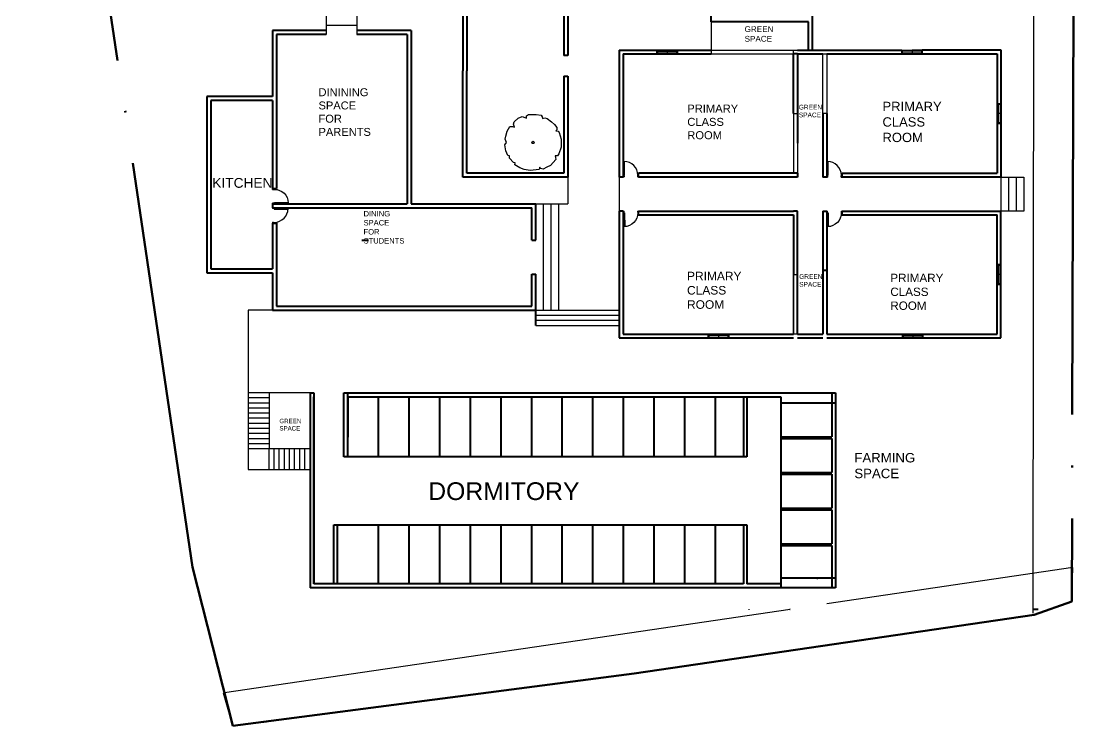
# Model space of a CAD drawing. Header units: metres. Extents: x -62 to 1282, y -193 to 114.
# Drawn here: x 225.2 to 287.2, y 34.2 to 75.6 of the extents above; entities that cross this region are included whole.
import ezdxf

# ---------------------------------------------------------------- set-up
doc = ezdxf.new("R2010")
doc.units = ezdxf.units.M
doc.header["$MEASUREMENT"] = 0
doc.linetypes.add('ACAD_ISO04W100', pattern=[30, 24, -3, 0, -3])
doc.layers.add('door space', color=1, linetype='Continuous')
doc.layers.add('WINDOW', color=10, linetype='Continuous')
doc.layers.add('SITE BOUNDARY', color=6, linetype='ACAD_ISO04W100', lineweight=60)
doc.layers.add('WALL', color=2, linetype='Continuous', lineweight=40)
doc.layers.add('STAIR', color=231, linetype='Continuous', plot=False)
doc.layers.add('TEXT', color=141, linetype='Continuous', plot=False)
doc.styles.get("Standard").update_dxf_attribs({"font": 'arial.ttf'})

# ---------------------------------------------------------------- blocks, each defined once
blk = doc.blocks.new('Simple tree 13_cad-block.com')
at = {"color": 0}
for points in [[(-1468, -1499), (-1766, -1175), (-1766, -1008), (-1883, -968), (-2037, -632), (-2103, -179), (-1973, -11), (-2089, 248), (-2025, 481), (-1935, 856), (-1740, 1192), (-1534, 1192), (-1378, 1153), (-1456, 1360), (-1416, 1541), (-1119, 1813), (-809, 1943), (-615, 1878), (-498, 1813), (-498, 1981), (-330, 2085), (227, 2098), (602, 2033), (692, 1917), (718, 1800), (886, 1839), (1068, 1800), (1391, 1555), (1611, 1348), (1779, 1115), (1766, 946), (1701, 868), (1883, 856), (1948, 752), (2102, 235), (2090, -361), (1934, -839), (1818, -1008), (1649, -1008), (1689, -1124), (1701, -1266), (1313, -1719), (1028, -1848), (757, -1991), (550, -1939), (511, -1848), (459, -2017), (-214, -2107), (-653, -2029), (-977, -1900), (-1352, -1681), (-1326, -1512)], [(-58, -76), (-97, 15), (6, 105), (84, 28), (71, -76)]]:
    blk.add_lwpolyline(points, close=True, dxfattribs=at)

msp = doc.modelspace()

# ---------------------------------------------------------------- linework, layer by layer
for p, q in [((284.692, 40.829), (284.774, 103.948)), ((257.353, 73.61), (257.353, 78.023)), ((260.383, 73.922), (265.773, 73.922)), ((260.613, 73.922), (265.773, 73.922)), ((270.613, 73.922), (270.843, 73.922)), ((257.123, 72.392), (257.123, 72.392)), ((257.123, 72.392), (257.123, 72.392)), ((260.383, 66.692), (260.383, 64.692)), ((260.383, 66.462), (260.613, 66.462)), ((261.513, 66.692), (270.613, 66.692)), ((261.513, 66.462), (270.843, 66.462)), ((284.153, 66.462), (284.153, 64.462)), ((260.383, 64.692), (260.383, 64.462)), ((272.573, 64.461), (272.573, 57.232)), ((260.613, 64.232), (260.613, 64.232)), ((270.613, 57.232), (270.613, 64.232)), ((240.239, 63.752), (240.239, 61.069)), ((240.239, 61.069), (240.241, 61.069)), ((260.613, 57.002), (264.613, 57.002)), ((287.021, 43.503), (272.573, 41.367)), ((286.967, 41.503), (287.021, 43.503)), ((272.015, 42.862), (272.015, 42.828)), ((286.967, 41.503), (285.084, 40.829)), ((270.423, 41.05), (237.185, 36.138)), ((237.675, 34.198), (237.128, 36.121)), ((237.675, 34.198), (239.66, 34.443)), ((239.66, 34.443), (239.658, 34.457))]:
    msp.add_line(p, q)
at = {"layer": 'Defpoints'}
for p, q in [((243.156, 83.835), (243.156, 74.841)), ((244.963, 80.141), (244.963, 74.841)), ((265.773, 75.585), (265.773, 73.922)), ((257.353, 66.462), (257.353, 64.882)), ((255.471, 64.882), (257.353, 64.882)), ((272.573, 64.461), (272.343, 64.461)), ((240.011, 58.639), (238.58, 58.639)), ((242.204, 53.778), (239.804, 53.778))]:
    msp.add_line(p, q, dxfattribs=at)
at = {"layer": 'door space'}
for p, q in [((260.657, 67.373), (260.657, 66.563)), ((260.692, 66.563), (260.692, 67.373)), ((272.618, 67.372), (272.618, 66.562)), ((272.653, 66.562), (272.653, 67.372)), ((260.657, 66.563), (260.612, 66.563)), ((260.612, 66.563), (260.612, 66.463)), ((260.612, 66.463), (260.662, 66.463)), ((260.657, 66.563), (260.692, 66.563)), ((260.657, 66.563), (260.657, 66.523)), ((260.662, 66.523), (260.657, 66.523)), ((260.662, 66.523), (260.662, 66.463)), ((261.467, 66.523), (261.462, 66.523)), ((261.462, 66.463), (261.462, 66.523)), ((261.462, 66.463), (261.512, 66.463)), ((261.512, 66.563), (261.467, 66.563)), ((261.467, 66.523), (261.467, 66.563)), ((261.512, 66.463), (261.512, 66.563)), ((272.618, 66.562), (272.573, 66.562)), ((272.573, 66.562), (272.573, 66.462)), ((272.573, 66.462), (272.623, 66.462)), ((272.618, 66.562), (272.653, 66.562)), ((272.618, 66.562), (272.618, 66.522)), ((272.623, 66.522), (272.618, 66.522)), ((272.623, 66.522), (272.623, 66.462)), ((273.428, 66.522), (273.423, 66.522)), ((273.423, 66.462), (273.423, 66.522)), ((273.423, 66.462), (273.473, 66.462)), ((273.473, 66.562), (273.428, 66.562)), ((273.428, 66.522), (273.428, 66.562)), ((273.473, 66.462), (273.473, 66.562)), ((240.008, 65.781), (240.108, 65.782)), ((240.009, 65.731), (240.008, 65.781)), ((240.009, 65.731), (240.069, 65.731)), ((240.069, 65.736), (240.109, 65.737)), ((240.069, 65.736), (240.069, 65.731)), ((240.108, 65.782), (240.109, 65.737)), ((240.011, 64.652), (240.011, 64.602)), ((240.111, 64.652), (240.011, 64.652)), ((240.071, 64.602), (240.011, 64.602)), ((240.017, 64.881), (240.017, 64.931)), ((240.077, 64.931), (240.017, 64.931)), ((240.117, 64.882), (240.017, 64.881)), ((240.111, 64.607), (240.071, 64.607)), ((240.071, 64.602), (240.071, 64.607)), ((240.077, 64.931), (240.077, 64.926)), ((240.117, 64.927), (240.077, 64.926)), ((240.111, 64.607), (240.111, 64.652)), ((240.921, 64.607), (240.111, 64.607)), ((240.111, 64.607), (240.111, 64.572)), ((240.111, 64.572), (240.921, 64.572)), ((240.116, 64.962), (240.926, 64.97)), ((240.117, 64.927), (240.116, 64.962)), ((240.927, 64.935), (240.117, 64.927)), ((240.117, 64.927), (240.117, 64.882)), ((260.61, 64.452), (260.66, 64.453)), ((260.611, 64.352), (260.61, 64.452)), ((260.656, 64.353), (260.656, 64.393)), ((260.661, 64.393), (260.656, 64.393)), ((260.661, 64.393), (260.66, 64.453)), ((261.46, 64.461), (261.51, 64.461)), ((261.46, 64.461), (261.461, 64.401)), ((261.466, 64.401), (261.461, 64.401)), ((261.466, 64.401), (261.466, 64.361)), ((261.51, 64.461), (261.511, 64.361)), ((272.569, 64.453), (272.619, 64.453)), ((272.57, 64.353), (272.569, 64.453)), ((272.615, 64.353), (272.615, 64.393)), ((272.62, 64.393), (272.615, 64.393)), ((272.62, 64.393), (272.619, 64.453)), ((273.419, 64.461), (273.469, 64.462)), ((273.419, 64.461), (273.42, 64.401)), ((273.425, 64.401), (273.42, 64.401)), ((273.425, 64.401), (273.425, 64.361)), ((273.469, 64.462), (273.47, 64.362)), ((240.011, 63.802), (240.011, 63.752)), ((240.011, 63.802), (240.071, 63.802)), ((240.071, 63.797), (240.071, 63.802)), ((240.071, 63.797), (240.111, 63.797)), ((240.111, 63.752), (240.111, 63.797)), ((260.656, 64.353), (260.611, 64.352)), ((260.665, 63.543), (260.656, 64.353)), ((260.656, 64.353), (260.691, 64.353)), ((260.691, 64.353), (260.7, 63.543)), ((261.511, 64.361), (261.466, 64.361)), ((272.615, 64.353), (272.57, 64.353)), ((272.623, 63.543), (272.615, 64.353)), ((272.615, 64.353), (272.65, 64.353)), ((272.65, 64.353), (272.658, 63.543)), ((273.47, 64.362), (273.425, 64.361)), ((240.011, 63.752), (240.111, 63.752))]:
    msp.add_line(p, q, dxfattribs=at)
for centre, major_axis in [((260.657, 66.563), (-0.573, 0.573)), ((272.618, 66.562), (-0.573, 0.573)), ((240.111, 64.607), (0.573, 0.573))]:
    msp.add_ellipse(centre, major_axis=major_axis, ratio=1, start_param=3.926991, end_param=5.497787, dxfattribs=at)
at = {"layer": 'door space', "extrusion": (0, 0, -1)}
for centre, major_axis in [((240.117, 64.927), (0.578, -0.567)), ((260.656, 64.353), (-0.567, -0.578)), ((272.615, 64.353), (-0.567, -0.578))]:
    msp.add_ellipse(centre, major_axis=major_axis, ratio=1, start_param=3.926991, end_param=5.497787, dxfattribs=at)
at = {"layer": 'SITE BOUNDARY'}
for p, q in [((235.316, 43.537), (225.237, 111.63)), ((287.151, 106.597), (286.967, 41.503)), ((239.343, 50.479), (239.342, 50.483)), ((237.675, 34.198), (235.316, 43.537)), ((286.967, 41.503), (284.756, 40.737)), ((284.756, 40.737), (261.264, 37.282)), ((261.264, 37.282), (237.675, 34.198))]:
    msp.add_line(p, q, dxfattribs=at)
at = {"layer": 'STAIR'}
for p, q in [((244.963, 75.371), (243.156, 75.371)), ((282.803, 66.462), (284.153, 66.462)), ((282.803, 66.462), (282.804, 64.462)), ((283.253, 66.462), (283.253, 64.462)), ((283.703, 66.462), (283.703, 64.462)), ((284.153, 66.462), (284.153, 64.462)), ((255.921, 58.639), (255.921, 64.882)), ((256.371, 58.639), (256.371, 64.882)), ((256.821, 58.639), (256.821, 64.882)), ((284.153, 64.462), (282.803, 64.462)), ((238.58, 58.639), (238.58, 50.479)), ((255.471, 58.639), (260.383, 58.639)), ((255.471, 58.339), (260.383, 58.339)), ((255.471, 58.039), (260.383, 58.039)), ((255.471, 57.739), (260.383, 57.739)), ((239.804, 53.778), (238.58, 53.778)), ((239.804, 53.478), (238.604, 53.478)), ((239.804, 53.778), (239.804, 50.478)), ((239.78, 52.879), (238.58, 52.879)), ((239.804, 53.178), (238.604, 53.178)), ((239.78, 52.579), (238.58, 52.579)), ((239.78, 52.279), (238.58, 52.279)), ((239.78, 51.979), (238.58, 51.979)), ((239.78, 51.679), (238.58, 51.679)), ((239.78, 51.379), (238.58, 51.379)), ((239.78, 51.079), (238.58, 51.079)), ((239.78, 50.779), (238.58, 50.779)), ((242.18, 50.479), (238.58, 50.479)), ((238.58, 50.479), (238.58, 49.279)), ((240.363, 50.483), (239.163, 50.483)), ((239.804, 49.278), (239.804, 50.478)), ((240.104, 49.278), (240.104, 50.478)), ((240.404, 49.278), (240.404, 50.478)), ((240.704, 49.278), (240.704, 50.478)), ((241.004, 49.278), (241.004, 50.478)), ((241.304, 49.278), (241.304, 50.478)), ((241.304, 49.278), (241.304, 50.478)), ((241.604, 49.278), (241.604, 50.478)), ((241.904, 49.278), (241.904, 50.478)), ((238.58, 49.279), (242.18, 49.279))]:
    msp.add_line(p, q, dxfattribs=at)
at = {"layer": 'WALL'}
for p, q in [((271.733, 73.922), (271.733, 80.345)), ((265.773, 75.585), (265.773, 79.215)), ((251.19, 78.253), (251.19, 72.709)), ((251.42, 78.023), (251.42, 72.709)), ((257.123, 78.023), (257.123, 73.61)), ((257.353, 78.023), (257.353, 73.61)), ((271.503, 75.585), (265.773, 75.585)), ((271.503, 73.922), (271.503, 75.585)), ((240.009, 75.071), (240.009, 71.191)), ((243.156, 75.071), (240.009, 75.071)), ((248.15, 75.071), (244.963, 75.071)), ((248.15, 75.071), (248.15, 64.882)), ((240.239, 74.841), (240.239, 65.782)), ((243.156, 74.841), (240.239, 74.841)), ((247.92, 74.841), (244.963, 74.841)), ((247.92, 74.841), (244.963, 74.841)), ((247.92, 74.841), (247.92, 64.882)), ((260.383, 73.922), (260.383, 66.462)), ((260.383, 73.922), (265.773, 73.922)), ((260.613, 73.692), (265.773, 73.692)), ((260.613, 73.692), (260.613, 66.692)), ((270.613, 70.192), (270.613, 73.692)), ((270.843, 73.692), (270.613, 73.692)), ((270.843, 73.922), (272.573, 73.922)), ((270.843, 73.692), (272.343, 73.692)), ((270.843, 73.692), (270.843, 68.442)), ((272.573, 73.922), (276.979, 73.922)), ((272.573, 73.692), (282.573, 73.692)), ((282.82, 73.922), (278.179, 73.923)), ((282.573, 73.692), (282.573, 66.692)), ((282.803, 73.922), (282.803, 66.462)), ((257.353, 73.61), (257.123, 73.61)), ((251.19, 66.462), (251.19, 72.709)), ((251.42, 66.692), (251.42, 72.709)), ((257.123, 72.392), (257.123, 66.692)), ((257.123, 72.392), (257.353, 72.392)), ((257.353, 72.392), (257.353, 66.462)), ((236.148, 71.191), (236.148, 60.839)), ((240.009, 71.191), (236.148, 71.191)), ((236.378, 70.961), (236.378, 61.069)), ((240.009, 70.961), (236.378, 70.961)), ((240.009, 70.961), (240.009, 65.782)), ((272.343, 70.192), (272.343, 66.462)), ((272.573, 70.192), (272.573, 66.692)), ((257.353, 66.462), (251.19, 66.462)), ((257.123, 66.692), (251.42, 66.692)), ((260.613, 66.462), (260.383, 66.462)), ((260.613, 66.692), (260.613, 66.462)), ((270.843, 66.692), (261.513, 66.692)), ((261.513, 66.462), (261.513, 66.692)), ((270.843, 66.462), (261.513, 66.462)), ((270.843, 66.692), (270.843, 66.462)), ((272.573, 66.462), (272.343, 66.462)), ((272.573, 66.692), (272.573, 66.462)), ((273.473, 66.462), (273.473, 66.692)), ((273.473, 66.692), (282.573, 66.692)), ((282.803, 66.462), (273.473, 66.462)), ((240.009, 65.782), (240.239, 65.782)), ((240.009, 64.882), (247.92, 64.882)), ((240.011, 64.882), (240.011, 64.652)), ((240.011, 64.652), (255.241, 64.652)), ((248.15, 64.882), (255.471, 64.882)), ((255.241, 62.752), (255.241, 64.652)), ((255.471, 62.752), (255.471, 64.882)), ((260.383, 64.462), (260.383, 57.002)), ((260.613, 64.461), (260.383, 64.461)), ((260.613, 64.461), (260.613, 64.231)), ((261.513, 64.462), (270.613, 64.462)), ((261.513, 64.231), (261.513, 64.461)), ((270.843, 64.462), (270.613, 64.462)), ((270.843, 57.232), (270.843, 64.462)), ((272.34, 64.46), (272.57, 64.46)), ((272.34, 64.46), (272.34, 60.96)), ((272.343, 64.461), (272.343, 57.232)), ((272.57, 64.46), (272.57, 60.96)), ((272.573, 64.461), (272.573, 64.231)), ((273.473, 64.461), (282.803, 64.462)), ((273.473, 64.231), (273.473, 64.461)), ((282.803, 57.002), (282.803, 64.462)), ((260.613, 64.232), (260.613, 57.232)), ((261.513, 64.232), (270.613, 64.232)), ((270.613, 64.232), (270.613, 60.745)), ((272.573, 64.232), (272.573, 57.232)), ((272.573, 64.231), (272.573, 64.231)), ((273.473, 64.232), (282.573, 64.232)), ((282.573, 57.232), (282.573, 64.232)), ((240.011, 63.752), (240.241, 63.752)), ((240.011, 63.752), (240.011, 61.069)), ((240.241, 63.752), (240.241, 58.869)), ((240.239, 62.752), (240.241, 62.752)), ((245.25, 62.752), (245.645, 62.752)), ((255.241, 62.752), (255.471, 62.752)), ((240.239, 61.752), (240.241, 61.752)), ((236.148, 60.839), (240.011, 60.839)), ((236.378, 61.069), (240.011, 61.069)), ((240.011, 60.839), (240.011, 58.639)), ((255.241, 60.752), (255.471, 60.752)), ((255.241, 58.869), (255.241, 60.752)), ((255.471, 57.739), (255.471, 60.752)), ((272.57, 60.96), (272.34, 60.96)), ((240.241, 58.869), (255.241, 58.869)), ((240.011, 58.639), (255.471, 58.639)), ((260.383, 57.002), (270.613, 57.002)), ((260.613, 57.232), (270.613, 57.232)), ((270.843, 57.232), (272.343, 57.232)), ((270.843, 57.002), (272.343, 57.002)), ((272.573, 57.232), (282.573, 57.232)), ((272.573, 57.002), (282.803, 57.002)), ((242.211, 53.771), (242.211, 42.311)), ((242.211, 53.771), (242.441, 53.771)), ((242.441, 53.771), (242.441, 42.541)), ((242.441, 42.541), (242.441, 53.541)), ((244.204, 53.778), (268.064, 53.778)), ((244.204, 50.023), (244.204, 53.778)), ((244.434, 50.023), (244.434, 53.778)), ((244.434, 53.548), (244.434, 51.178)), ((244.434, 53.548), (267.671, 53.548)), ((246.234, 50.023), (246.234, 53.548)), ((248.034, 50.023), (248.034, 53.548)), ((249.834, 50.023), (249.834, 53.548)), ((251.634, 50.023), (251.634, 53.548)), ((251.634, 50.023), (251.634, 53.548)), ((253.434, 50.023), (253.434, 53.548)), ((254.934, 53.548), (254.934, 53.548)), ((254.934, 53.548), (254.934, 53.548)), ((254.934, 53.548), (254.934, 53.548)), ((254.934, 53.548), (254.934, 53.548)), ((255.234, 50.023), (255.234, 53.548)), ((257.034, 50.023), (257.034, 53.548)), ((258.834, 50.023), (258.834, 53.548)), ((260.634, 50.023), (260.634, 53.548)), ((260.641, 53.541), (262.671, 53.541)), ((262.434, 50.023), (262.434, 53.548)), ((264.234, 50.023), (264.234, 53.548)), ((266.034, 50.023), (266.034, 53.548)), ((267.671, 53.548), (267.671, 50.023)), ((267.671, 53.548), (269.864, 53.548)), ((267.871, 53.548), (267.871, 50.023)), ((268.064, 53.778), (269.864, 53.778)), ((269.864, 53.778), (273.094, 53.778)), ((269.864, 53.548), (269.864, 42.311)), ((272.864, 53.778), (272.864, 51.198)), ((273.094, 53.778), (273.094, 42.311)), ((284.709, 53.772), (284.709, 53.772)), ((269.864, 53.198), (273.094, 53.198)), ((269.864, 51.198), (272.864, 51.198)), ((269.864, 51.098), (272.864, 51.098)), ((272.864, 51.098), (272.864, 49.098)), ((267.871, 50.023), (244.204, 50.023)), ((244.434, 50.023), (244.434, 50.023)), ((269.864, 49.098), (272.864, 49.098)), ((269.864, 48.998), (272.864, 48.998)), ((272.864, 48.998), (272.864, 46.998)), ((269.864, 46.998), (272.864, 46.998)), ((269.864, 46.898), (272.864, 46.898)), ((272.864, 46.898), (272.864, 44.898)), ((243.604, 46.023), (267.871, 46.023)), ((243.604, 42.548), (243.604, 46.023)), ((243.834, 42.548), (243.834, 46.023)), ((246.234, 42.548), (246.234, 46.023)), ((248.034, 42.548), (248.034, 46.023)), ((249.834, 42.548), (249.834, 46.023)), ((251.634, 42.548), (251.634, 46.023)), ((253.434, 42.548), (253.434, 46.023)), ((255.234, 42.548), (255.234, 46.023)), ((257.034, 42.548), (257.034, 46.023)), ((258.834, 42.548), (258.834, 46.023)), ((260.634, 42.548), (260.634, 46.023)), ((262.434, 42.548), (262.434, 46.023)), ((264.234, 42.548), (264.234, 46.023)), ((266.034, 42.548), (266.034, 46.023)), ((267.671, 46.023), (267.671, 42.548)), ((267.871, 46.023), (267.871, 42.548)), ((269.864, 44.898), (272.864, 44.898)), ((269.864, 44.798), (272.864, 44.798)), ((272.864, 44.798), (272.864, 42.311)), ((273.094, 42.891), (269.864, 42.891)), ((273.094, 42.311), (242.211, 42.311)), ((266.034, 42.548), (242.441, 42.548)), ((267.441, 42.541), (263.941, 42.541)), ((267.671, 42.548), (267.441, 42.548)), ((269.864, 42.548), (267.871, 42.548)), ((268, 41.053), (268, 41.046)), ((270.423, 41.046), (270.402, 41.046)), ((284.985, 41.046), (284.692, 41.046))]:
    msp.add_line(p, q, dxfattribs=at)
at = {"layer": 'WINDOW'}
for p, q in [((262.593, 73.691), (262.593, 73.922)), ((262.593, 73.922), (263.793, 73.922)), ((263.793, 73.692), (262.593, 73.692)), ((262.643, 73.692), (262.643, 73.922)), ((263.743, 73.807), (262.643, 73.807)), ((263.193, 73.922), (263.193, 73.692)), ((263.743, 73.922), (263.743, 73.692)), ((263.793, 73.922), (263.793, 73.692)), ((265.773, 73.922), (265.773, 73.692)), ((265.773, 73.922), (270.613, 73.922)), ((265.773, 73.692), (270.613, 73.692)), ((270.613, 73.692), (270.613, 73.922)), ((272.343, 73.692), (272.573, 73.692)), ((272.343, 70.192), (272.343, 73.692)), ((272.573, 73.69), (272.573, 70.192)), ((276.979, 73.692), (276.979, 73.923)), ((276.979, 73.923), (278.179, 73.923)), ((278.179, 73.693), (276.979, 73.693)), ((277.029, 73.693), (277.029, 73.923)), ((278.129, 73.808), (277.029, 73.808)), ((278.179, 73.923), (277.579, 73.923)), ((277.579, 73.923), (277.579, 73.693)), ((278.129, 73.923), (278.129, 73.693)), ((278.179, 73.923), (278.179, 73.693)), ((282.573, 69.592), (282.573, 70.792)), ((282.573, 70.792), (282.803, 70.792)), ((282.573, 70.742), (282.803, 70.742)), ((282.688, 69.642), (282.688, 70.742)), ((282.803, 70.792), (282.803, 69.592)), ((270.613, 70.192), (270.843, 70.192)), ((270.613, 70.192), (270.613, 66.692)), ((270.843, 70.192), (270.843, 66.692)), ((272.573, 70.192), (272.343, 70.192)), ((272.573, 70.192), (272.343, 70.192)), ((282.803, 70.192), (282.573, 70.192)), ((282.803, 69.592), (282.803, 70.192)), ((282.803, 69.642), (282.573, 69.642)), ((282.803, 69.592), (282.573, 69.592)), ((270.843, 66.692), (270.613, 66.692)), ((282.573, 60.132), (282.573, 61.332)), ((282.573, 61.332), (282.803, 61.332)), ((282.803, 61.332), (282.803, 60.132)), ((270.613, 60.732), (270.843, 60.732)), ((270.613, 60.732), (270.613, 57.232)), ((270.843, 60.732), (270.843, 57.232)), ((282.573, 61.282), (282.803, 61.282)), ((282.803, 60.732), (282.573, 60.732)), ((282.688, 60.182), (282.688, 61.282)), ((282.803, 60.132), (282.803, 60.732)), ((282.803, 60.182), (282.573, 60.182)), ((282.803, 60.132), (282.573, 60.132)), ((265.613, 57.002), (265.613, 57.232)), ((265.613, 57.232), (266.813, 57.232)), ((266.813, 57.002), (265.613, 57.002)), ((265.663, 57.002), (265.663, 57.232)), ((266.763, 57.117), (265.663, 57.117)), ((266.813, 57.232), (266.213, 57.232)), ((266.213, 57.232), (266.213, 57.002)), ((266.763, 57.232), (266.763, 57.002)), ((266.813, 57.232), (266.813, 57.002)), ((270.843, 57.232), (270.613, 57.232)), ((277.021, 57.001), (277.021, 57.231)), ((277.021, 57.231), (278.221, 57.231)), ((278.221, 57.001), (277.021, 57.001)), ((277.071, 57.001), (277.071, 57.231)), ((278.171, 57.116), (277.071, 57.116)), ((278.221, 57.231), (277.621, 57.231)), ((277.621, 57.231), (277.621, 57.001)), ((278.171, 57.231), (278.171, 57.001)), ((278.221, 57.231), (278.221, 57.001))]:
    msp.add_line(p, q, dxfattribs=at)

# ---------------------------------------------------------------- block references
at = {"layer": 'Defpoints', "xscale": 0.0007859523054717703, "yscale": 0.0007859523054717703, "zscale": 0.0007859523054717703}
msp.add_blockref('Simple tree 13_cad-block.com', (255.315, 68.492), dxfattribs=at)

# ---------------------------------------------------------------- texts
at = {"layer": 'TEXT', "attachment_point": 1}
for s, width, gutter_width, insert, char_height in [('GREEN SPACE', 0.35951, 1.707, (267.743, 75.326), 0.34144), ('DININING SPACE FOR PARENTS', 0.21301, 2.331, (242.711, 71.678), 0.46628), ('PRIMARY CLASS ROOM', 0.01677, 2.35, (264.376, 70.721), 0.47002), ('GREEN SPACE', 0.12008, 1.379, (270.929, 70.706), 0.27579), ('PRIMARY CLASS ROOM', 0.0195, 2.733, (275.844, 70.884), 0.54657), ('KITCHEN', 0.38753, 2.88, (236.474, 66.404), 0.5759), ('DINING SPACE FOR STUDENTS', 0.18266, 1.594, (245.356, 64.465), 0.31887), ('PRIMARY CLASS ROOM', 0.01793, 2.512, (264.362, 60.893), 0.50248), ('GREEN SPACE', 0.12008, 1.379, (270.951, 60.752), 0.27579), ('PRIMARY CLASS ROOM', 0.01747, 2.448, (276.306, 60.776), 0.4896), ('GREEN SPACE', 0.38616, 1.29, (240.415, 52.25), 0.25804), ('FARMING SPACE', 0.0644, 2.777, (274.191, 50.241), 0.55538), ('DORMITORY', 0.50613, 5.207, (249.156, 48.518), 1.0413)]:
    msp.add_mtext_dynamic_manual_height_columns(s, width=width, gutter_width=gutter_width, heights=[0], dxfattribs=dict(at, insert=insert, char_height=char_height))

doc.saveas('drawing.dxf')
